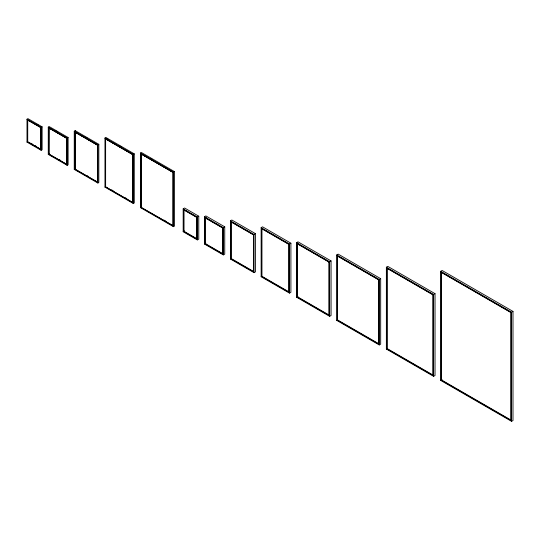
<?xml version="1.0" encoding="UTF-8"?>
<svg xmlns="http://www.w3.org/2000/svg" width="540" height="540" viewBox="0 0 540 540"><rect width="100%" height="100%" fill="white"/><g stroke="black" fill="none" stroke-linecap="round" stroke-linejoin="round"><path stroke-width="0.81" d="M42.12 126.839L40.703 127.656L40.703 149.486L41.175 150.302L42.12 149.756L42.12 126.839L27.945 118.658L27 119.205L27 142.121L41.175 150.302L41.175 127.386L27 119.205L27.473 120.022L27.473 141.845L27 142.121M48.83 154.069L48.924 127.825L66.879 138.193L66.785 164.437L48.735 154.123L48.735 127.933L48.263 127.116L49.208 126.569L68.108 137.477L68.108 164.761L67.163 165.308L48.263 154.393L48.263 127.116L67.163 138.024L67.163 165.308L66.69 164.491L66.69 138.301L68.108 137.477M27.662 141.737L27.662 119.914L27.662 141.737L40.892 149.378L27.473 141.845M75.202 130.66L74.25 131.207L74.25 169.398L97.882 183.04L98.827 182.493L98.827 144.302L75.202 130.66L75.674 131.477M48.263 154.393L49.444 153.711M132.941 202.628L105.536 186.806L105.536 138.787L133.036 154.561L132.941 202.628L105.442 186.86L104.969 187.13L133.319 203.499L134.264 202.959L134.264 153.846L105.914 137.477L104.969 138.024L104.969 187.13M97.409 145.118L97.409 182.223L97.882 183.04L97.882 144.848L74.25 131.207L74.729 132.023L97.409 145.118L98.827 144.302M66.69 164.491L67.399 164.079M74.25 169.398L75.438 168.716M132.847 154.669L132.847 202.682L133.319 203.499L133.319 154.393L104.969 138.024L105.442 138.841L132.847 154.669L134.264 153.846M173.198 225.761L140.974 207.266L140.974 153.792L173.198 172.294M173.009 172.402L173.009 225.875L173.482 226.692L173.482 172.125L140.407 153.029L140.879 153.846L173.009 172.402L174.427 171.578L174.427 226.145L173.482 226.692L140.407 207.596L140.407 153.029L141.352 152.483L174.427 171.578M140.407 207.596L140.879 207.32L173.104 225.815L173.104 172.348L140.974 153.792M173.009 225.875L173.718 225.464M196.877 217.276L196.877 239.105L197.35 239.922L197.35 217.006L183.175 208.818L183.647 209.642L196.877 217.276L198.767 216.189L198.767 239.105L197.35 239.922L183.175 231.741L183.175 208.818L184.592 208.001L198.767 216.189M205.241 217.904L222.723 228.001L222.723 253.645L205.241 243.554L205.241 217.904L206.091 217.418M183.175 231.741L184.592 230.918M222.865 227.921L222.865 254.111L223.337 254.927L223.337 227.644L204.437 216.736L204.91 217.553L222.865 227.921L224.755 226.827L224.755 254.111L223.337 254.927L204.437 244.013L204.437 216.736L205.855 215.912L224.755 226.827M204.437 244.013L205.855 243.196M253.577 234.738L253.577 271.843L254.05 272.66L254.05 234.468L230.425 220.826L230.897 221.643L253.577 234.738L255.467 233.644L255.467 271.843L254.05 272.66L230.425 259.018L230.425 220.826L231.842 220.01L255.467 233.644M230.425 259.018L230.897 258.748L230.897 221.643M289.022 244.289L289.022 292.302L289.494 293.119L289.494 244.013L261.137 227.644L261.61 228.46L289.022 244.289L290.912 243.196L290.912 292.302L289.494 293.119L261.137 276.75L261.137 227.644L262.555 226.827L290.912 243.196M261.137 276.75L261.61 276.48L261.61 228.46M329.184 262.022L329.184 315.495L329.656 316.312L329.656 261.745L296.582 242.649L297.054 243.466L329.184 262.022L331.074 260.928L331.074 315.495L329.656 316.312L296.582 297.216L296.582 242.649L297.999 241.832L331.074 260.928M296.582 297.216L297.999 296.393M378.803 279.754L378.803 344.135L379.276 344.959L379.276 279.477L336.744 254.927L337.216 255.744L378.803 279.754L380.693 278.66L380.693 344.135L379.276 344.959L336.744 320.402L336.744 254.927L338.162 254.111L380.693 278.66M336.744 320.402L337.216 320.132L337.216 255.744M433.141 294.759L433.141 375.509L433.613 376.333L433.613 294.482L386.363 267.206L386.836 268.022L433.141 294.759L435.031 293.666L435.031 375.509L433.613 376.333L386.363 349.049L386.363 267.206L387.781 266.382L435.031 293.666M386.363 349.049L386.836 348.773L386.836 268.022M511.11 312.491L511.11 420.525L511.583 421.342L511.583 312.215L440.701 271.296L441.173 272.113L511.11 312.491L513 311.398L513 420.525L511.583 421.342L440.701 380.423L440.701 271.296L442.118 270.473L513 311.398M440.701 380.423L442.118 379.607M150.41 158.261L151.841 159.084M106.387 138.301L107.838 139.138M119.434 145.834L121.608 147.089M105.536 138.787L132.941 154.616M85.61 137.214L87.028 138.038M97.598 145.01L74.918 131.915L74.918 169.02L97.598 182.115M55.465 130.727L56.916 131.564M48.83 127.879L66.785 138.247M48.735 127.933L66.69 138.301M36.713 124.261L38.124 125.078M28.357 120.312L40.892 127.548M27.473 120.022L40.797 127.602L40.797 149.431M30.733 143.181L32.819 144.389M34.911 145.591L36.302 146.394M59.265 159.658L60.703 160.481M87.251 175.81L88.668 176.627M111.686 189.918L113.123 190.748M125.388 197.829L126.826 198.666M163.991 220.118L165.449 220.961M196.877 239.105L183.647 231.464L183.647 209.642M222.865 254.111L204.91 243.743L204.91 217.553M230.897 258.748L253.577 271.843M261.61 276.48L289.022 292.302M329.184 315.495L297.054 296.939L297.054 243.466M337.216 320.132L378.803 344.135M386.836 348.773L433.141 375.509M511.11 420.525L441.173 380.147L441.173 272.113M66.879 164.383L48.924 154.015L48.924 127.825M141.068 153.738L141.068 207.212M140.879 153.846L140.879 207.32M105.631 138.733L105.631 186.752M105.442 138.841L105.442 186.86M75.202 131.753L75.202 168.851M74.824 169.074L74.824 131.969L97.504 145.064L97.504 182.169L74.729 169.128L74.729 132.023M510.968 312.572L441.504 272.471L441.504 379.957L510.968 420.059L510.968 312.572M432.999 294.84L387.167 268.373L387.167 348.584L432.999 375.05L432.999 294.84M378.662 279.835L337.547 256.102L337.547 319.937L378.662 343.676L378.662 279.835M329.042 262.103L297.385 243.824L297.385 296.75L329.042 315.029L329.042 262.103M288.88 244.37L261.941 228.818L261.941 276.291L288.88 291.836L288.88 244.37M253.435 234.819L231.228 222.001L231.228 258.559L253.435 271.377L253.435 234.819M196.736 217.364L183.978 209.993L183.978 231.275L196.736 238.64L196.736 217.364"/></g></svg>
